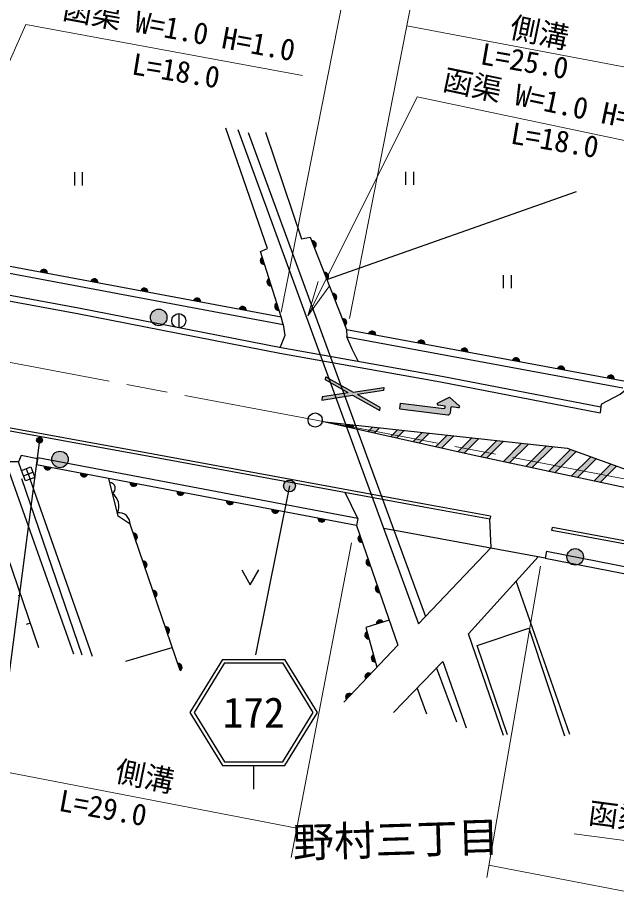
# Model space of a CAD drawing. Units: millimetres at full size, sheet at 1:1000; details may follow other scales. Extents: x 40000 to 680000, y 20000 to 380000.
# Drawn here: x 144184 to 194966, y 246712 to 320885 of the extents above; entities that cross this region are included whole.
import ezdxf
from ezdxf.enums import TextEntityAlignment as Align

# ---------------------------------------------------------------- set-up
doc = ezdxf.new("R2010")
doc.units = ezdxf.units.MM
doc.header["$LTSCALE"] = 1000
doc.linetypes.add('CHAIN', pattern=[18.5, 12, -1.5, 3.5, -1.5])
for name, color, linetype, lineweight in [('M-BGD', 7, 'Continuous', 25), ('M-BGD-EXST', 7, 'Continuous', 25), ('M-BMK', 2, 'CHAIN', 13), ('M-BMK-SRVR', 3, 'Continuous', 25), ('M-STR-HTXT', 7, 'Continuous', 13), ('M-STR-STRC', 7, 'Continuous', 25)]:
    doc.layers.add(name, color=color, linetype=linetype, lineweight=lineweight)
doc.layers.add('M-BMK-HTXT', color=7, linetype='Continuous')
doc.styles.add('ＭＳ ゴシック', font='')
doc.styles.get('ＭＳ ゴシック').set_extended_font_data('MS Gothic')

# ---------------------------------------------------------------- blocks, each defined once
blk = doc.blocks.new('open_arrow')
at = {"color": 0, "linetype": 'Continuous', "lineweight": -2}
blk.add_lwpolyline([(7.5, 1.25), (0, 0), (7.5, -1.25)], dxfattribs=at)

msp = doc.modelspace()

# ---------------------------------------------------------------- hatches: boundary and pattern name
at = {"layer": 'M-BGD'}
for points in [[(169361, 301363, 0.84072), (169133, 301946)], [(164930, 300555, 0.84072), (165119, 299959)], [(146729, 299205, 0.84072), (146114, 299320)], [(170406, 298687, 0.84072), (170178, 299270)], [(151021, 298403, 0.84072), (150406, 298518)], [(165506, 298737, 0.84072), (165695, 298140)], [(155250, 297613, 0.84072), (154635, 297728)], [(171106, 296895, 0.84072), (170878, 297478)], [(159726, 296777, 0.84072), (159110, 296892)], [(155457, 295461, 1), (156857, 295461, 1)], [(163580, 296058, 0.84072), (162964, 296173)], [(166157, 296679, 0.84072), (166346, 296082)], [(171939, 294764, 0.84072), (171711, 295347)], [(174565, 293973, 0.84072), (173949, 294087)], [(178724, 293205, 0.84072), (178109, 293319)], [(182388, 292528, 0.84072), (181773, 292642)], [(186768, 291719, 0.84072), (186153, 291833)], [(190584, 291014, 0.84072), (189969, 291128)], [(194791, 290237, 0.84072), (194175, 290351)], [(147082, 283422, 1), (148482, 283422, 1)], [(146420, 282855, 0.84072), (147035, 282738)], [(149516, 282266, 0.84072), (150131, 282149)], [(153708, 281469, 0.84072), (154322, 281352)], [(157691, 280711, 0.84072), (158306, 280594)], [(161881, 279914, 0.84072), (162496, 279797)], [(165734, 279181, 0.84072), (166349, 279065)], [(169650, 278437, 0.84072), (170265, 278320)], [(154191, 276574, 0.84072), (153988, 277166)], [(173200, 276991, 0.84072), (173405, 276400)], [(190764, 275162, 1), (192164, 275162, 1)], [(154999, 274213, 0.84072), (154796, 274805)], [(173897, 274984, 0.84072), (174102, 274393)], [(155850, 271726, 0.84072), (155648, 272319)], [(174674, 272746, 0.84072), (174880, 272155)], [(175206, 269636, 0.84072), (174609, 269448)], [(156911, 268629, 0.84072), (156708, 269221)], [(173807, 268823, 0.84072), (173976, 268221)], [(174358, 266863, 0.84072), (174528, 266260)], [(157972, 265528, 0.84072), (157769, 266120)], [(174138, 265268, 0.84072), (173706, 264815)], [(172490, 263540, 0.84072), (172058, 263087)]]:
    msp.add_hatch(color=256, dxfattribs=at).paths.add_polyline_path(points)
at = {"layer": 'M-BGD-EXST'}
msp.add_hatch(color=256, dxfattribs=at).paths.add_polyline_path([(146307, 285050, 1), (145807, 285050, 1)])
at = {"layer": 'M-STR-STRC'}
for points in [[(172639, 289117), (170337, 290427), (170289, 290167), (172213, 289068), (170025, 288720), (169977, 288460), (172594, 288871), (174896, 287561), (174944, 287822), (173020, 288920), (175208, 289268), (175255, 289529)], [(180947, 287879), (181562, 287805, 0.74206), (181639, 287980), (180795, 288703), (179802, 288202, 0.74206), (179835, 288013), (180451, 287939), (180439, 287840, -0.41421), (180327, 287752), (176648, 288196), (176588, 287700), (180665, 287208, 0.41388), (180887, 287383)], [(170657, 286560), (170083, 286622), (170075, 286615), (170596, 286498)], [(172762, 286331), (172188, 286393), (171982, 286188), (172502, 286072)], [(174866, 286102), (174292, 286165), (173889, 285762), (174409, 285645)], [(176971, 285873), (176397, 285936), (175796, 285335), (176316, 285219)], [(179076, 285645), (178502, 285707), (177703, 284908), (178223, 284792)], [(181180, 285416), (180606, 285478), (179610, 284482), (180130, 284366)], [(183285, 285187), (182711, 285250), (181517, 284055), (182037, 283939)], [(185390, 284958), (184816, 285021), (183429, 283634), (183954, 283522)], [(187495, 284730), (186921, 284792), (185353, 283225), (185878, 283113)], [(189599, 284501), (189025, 284563), (187278, 282816), (187802, 282704)], [(191533, 284101), (191066, 284270), (189202, 282407), (189727, 282295)], [(193246, 283480), (192778, 283650), (191126, 281998), (191651, 281886)], [(194958, 282860), (194491, 283029), (193051, 281588), (193576, 281477)], [(167742, 281179, 1), (166742, 281179, 1)]]:
    msp.add_hatch(color=256, dxfattribs=at).paths.add_polyline_path(points)

# ---------------------------------------------------------------- linework, layer by layer
at = {"layer": 'M-BGD'}
for p, q in [((162851, 311391), (178185, 269498)), ((163746, 311126), (178762, 270103)), ((149013, 307776), (149013, 306658)), ((149680, 307776), (149680, 306658)), ((177079, 307812), (177079, 306694)), ((177745, 307812), (177745, 306694)), ((170406, 298687), (191564, 306140)), ((138071, 300822), (166528, 295507)), ((185360, 299051), (185360, 297933)), ((186026, 299051), (186026, 297933)), ((157858, 295783), (157858, 294583)), ((172067, 294435), (195719, 290065)), ((193636, 287875), (193580, 287377)), ((146003, 267440), (140334, 283998)), ((145905, 283563), (145793, 282974)), ((173025, 278406), (145905, 283563)), ((144919, 282639), (145252, 281749)), ((172913, 277816), (145793, 282974)), ((144687, 282045), (145483, 282343)), ((149670, 266840), (144555, 281774)), ((150528, 266712), (145252, 281749)), ((173025, 278406), (171974, 280617)), ((173025, 278406), (172913, 277816)), ((184279, 278617), (184234, 278371)), ((188912, 275048), (175235, 277557)), ((189487, 277400), (189533, 277646)), ((189027, 275637), (188912, 275048)), ((190996, 260107), (186460, 273103)), ((144462, 271943), (144244, 271852)), ((145281, 269549), (144918, 269425)), ((153369, 266313), (157303, 267483)), ((181423, 261145), (179720, 265772)), ((178884, 261832), (178070, 264068))]:
    msp.add_line(p, q, dxfattribs=at)
for points in [[(72338, 310810), (78137, 309544), (89134, 307543), (108476, 303924), (127489, 300303), (149362, 296274), (166523, 292915), (180150, 290485), (193636, 287875)], [(166528, 295507), (164778, 301036), (165380, 301290), (161836, 311506)], [(165211, 311170), (168255, 302134), (169005, 302273), (172067, 294435)], [(72189, 310021), (77999, 308875), (89053, 306873), (108383, 303432), (127613, 299771), (149269, 295783), (166431, 292424), (180058, 289994), (193580, 287377)], [(193636, 287875), (193723, 288122), (195284, 288947), (196864, 290256), (201837, 295552), (205986, 299935), (205376, 300886), (205089, 300760)], [(138041, 300218), (166701, 294864), (166528, 295507)], [(166701, 294864), (166848, 293939), (166440, 292932)], [(172067, 294435), (172111, 293817), (195505, 289495)], [(173065, 291749), (172546, 292766), (172111, 293817)], [(184234, 278371), (178637, 279386), (166704, 281590), (155649, 283623), (140414, 286387)], [(184279, 278617), (178682, 279632), (166749, 281836), (155694, 283869), (140459, 286633)], [(145886, 283464), (144507, 283743), (144273, 283226)], [(144521, 282489), (144273, 283226), (143174, 283216), (148938, 266943)], [(157972, 265528), (153729, 277925), (152720, 278616), (151922, 281808)], [(178185, 269498), (184342, 275944), (184234, 278371)], [(172913, 277816), (176435, 267677), (171840, 262858)], [(254584, 261959), (250328, 266543), (243020, 267924), (238986, 268638), (233687, 269641), (227768, 270643), (222545, 271638), (215977, 272827), (203391, 275076), (189533, 277646)], [(254400, 261789), (250201, 266312), (242975, 267678), (238941, 268392), (233643, 269395), (227724, 270397), (222499, 271392), (215933, 272581), (203346, 274830), (189487, 277400)], [(189027, 275637), (209492, 271648), (220711, 269660), (235050, 267009), (249110, 264565)], [(185392, 260027), (182427, 268637), (188315, 275157)], [(188912, 275048), (209382, 271058), (220604, 269070), (234944, 266418), (249007, 263973)], [(163206, 274078), (163922, 272783), (164638, 274078)], [(175701, 269792), (173710, 269165), (174654, 265809)], [(185724, 260070), (183153, 267643), (187541, 269117), (190558, 260001)], [(176050, 261981), (180235, 266304), (182208, 260674)]]:
    msp.add_lwpolyline(points, dxfattribs=at)
msp.add_lwpolyline([(145317, 282788), (145650, 281898), (144854, 281600), (144521, 282489)], close=True, dxfattribs=at)
for centre, radius in [((156157, 295461), 700), ((157858, 295183), 600), ((147782, 283422), 700), ((191464, 275162), 700)]:
    msp.add_circle(centre, radius, dxfattribs=at)
for centre, radius, start, end in [((169196, 301634), 318, 301.22999, 101.44772), ((165077, 300274), 318, 117.4567, 277.67443), ((146411, 299209), 318, 359.31068, 159.52842), ((170241, 298958), 318, 301.22999, 101.44772), ((150703, 298407), 318, 359.31068, 159.52842), ((165652, 298455), 318, 117.4567, 277.67443), ((154933, 297617), 318, 359.31068, 159.52842), ((170941, 297167), 318, 301.22999, 101.44772), ((159408, 296781), 318, 359.31068, 159.52842), ((163262, 296061), 318, 359.31068, 159.52842), ((166304, 296397), 318, 117.4567, 277.67443), ((171774, 295035), 318, 301.22999, 101.44772), ((174247, 293977), 318, 359.42429, 159.64202), ((178407, 293208), 318, 359.42429, 159.64202), ((182071, 292531), 318, 359.42429, 159.64202), ((186451, 291722), 318, 359.42429, 159.64202), ((190267, 291017), 318, 359.42429, 159.64202), ((194473, 290240), 318, 359.42429, 159.64202), ((146737, 282850), 318, 179.12305, 339.34078), ((149834, 282261), 318, 179.12305, 339.34078), ((151970, 280973), 503, 302.11644, 85.92992), ((154025, 281464), 318, 179.12305, 339.34078), ((151459, 279473), 1326, 334.02208, 54.02429), ((158008, 280706), 318, 179.12305, 339.34078), ((162199, 279909), 318, 179.12305, 339.34078), ((152779, 277951), 950, 358.40697, 97.76453), ((166052, 279177), 318, 179.12305, 339.34078), ((169968, 278432), 318, 179.12305, 339.34078), ((154038, 276853), 318, 298.78808, 99.00581), ((173354, 276713), 318, 119.04856, 279.26629), ((154846, 274491), 318, 298.78808, 99.00581), ((174051, 274707), 318, 119.04856, 279.26629), ((155697, 272005), 318, 298.78808, 99.00581), ((174828, 272469), 318, 119.04856, 279.26629), ((174924, 269490), 318, 27.38349, 187.60122), ((156758, 268907), 318, 298.78808, 99.00581), ((173944, 268537), 318, 115.60192, 275.81966), ((174495, 266576), 318, 115.60192, 275.81966), ((157819, 265806), 318, 298.78808, 99.00581), ((173961, 265004), 318, 56.24586, 216.46359), ((172313, 263276), 318, 56.24586, 216.46359)]:
    msp.add_arc(centre, radius, start, end, dxfattribs=at)
at = {"layer": 'M-BGD-EXST'}
msp.add_line((146057, 285050), (143196, 263166), dxfattribs=at)
msp.add_circle((146057, 285050), 250, dxfattribs=at)
at = {"layer": 'M-BMK'}
msp.add_lwpolyline([(71223, 304900), (75568, 304208), (81749, 303008), (100176, 299663), (140177, 292281), (168002, 287031), (206329, 279743), (223477, 276599), (234947, 274427), (237608, 274018), (240257, 273689), (242488, 273321), (245682, 273035), (253018, 272419)], dxfattribs=at)
at = {"layer": 'M-BMK-SRVR'}
msp.add_circle((169418, 286762), 600, dxfattribs=at)
at = {"layer": 'M-STR-HTXT'}
for p, q in [((166529, 295904), (172018, 323691)), ((177615, 322380), (172334, 295363)), ((177183, 320171), (200165, 315828)), ((167374, 249672), (172508, 276357)), ((183969, 247983), (188527, 274364)), ((139253, 257684), (167856, 252177)), ((184151, 249040), (246370, 237061))]:
    msp.add_line(p, q, dxfattribs=at)
for points in [[(136773, 302008), (144902, 320293), (168358, 315958)], [(168785, 295596), (178059, 314147), (200463, 309430)], [(248411, 263919), (216795, 248314), (191371, 251681)]]:
    msp.add_lwpolyline(points, dxfattribs=at)
at = {"layer": 'M-STR-STRC'}
for p, q in [((179802, 288202), (180795, 288703)), ((180795, 288703), (181639, 287980)), ((176588, 287700), (176648, 288196)), ((176648, 288196), (180327, 287752)), ((180451, 287939), (179835, 288013)), ((180439, 287840), (180451, 287939)), ((180887, 287383), (180947, 287879)), ((181562, 287805), (180947, 287879)), ((176588, 287700), (180665, 287208)), ((170075, 286615), (170083, 286622)), ((170596, 286498), (170657, 286560)), ((171982, 286188), (172188, 286393)), ((172502, 286072), (172762, 286331)), ((173889, 285762), (174292, 286165)), ((174409, 285645), (174866, 286102)), ((175796, 285335), (176397, 285936)), ((176316, 285219), (176971, 285873)), ((177703, 284908), (178502, 285707)), ((178223, 284792), (179076, 285645)), ((179610, 284482), (180606, 285478)), ((180130, 284366), (181180, 285416)), ((181517, 284055), (182711, 285250)), ((182037, 283939), (183285, 285187)), ((183429, 283634), (184816, 285021)), ((183954, 283522), (185390, 284958)), ((185353, 283225), (186921, 284792)), ((185878, 283113), (187495, 284730)), ((187278, 282816), (189025, 284563)), ((187802, 282704), (189599, 284501)), ((189202, 282407), (191066, 284270)), ((189727, 282295), (191533, 284101)), ((191126, 281998), (192778, 283650)), ((191651, 281886), (193246, 283480)), ((193051, 281588), (194491, 283029)), ((193576, 281477), (194958, 282860)), ((167242, 281179), (164371, 266860)), ((161569, 266475), (158805, 261975)), ((161569, 266475), (166841, 266475)), ((169605, 261975), (166841, 266475)), ((161737, 266175), (159157, 261975)), ((161737, 266175), (166673, 266175)), ((169253, 261975), (166673, 266175)), ((158805, 261975), (161569, 257475)), ((159157, 261975), (161737, 257775)), ((166673, 257775), (169253, 261975)), ((166841, 257475), (169605, 261975)), ((161569, 257475), (166841, 257475)), ((161737, 257775), (166673, 257775)), ((164205, 257475), (164205, 255475))]:
    msp.add_line(p, q, dxfattribs=at)
for points in [[(172213, 289068), (170289, 290167), (170337, 290427), (172639, 289117), (175255, 289529), (175208, 289268), (173020, 288920)], [(172213, 289068), (170025, 288720), (169977, 288460), (172594, 288871), (174896, 287561), (174944, 287822), (173020, 288920)], [(239229, 272336), (200002, 280111), (182898, 283747), (170004, 286631), (190784, 284372), (205615, 278998)]]:
    msp.add_lwpolyline(points, dxfattribs=at)
msp.add_circle((167242, 281179), 500, dxfattribs=at)
for centre, radius, start, end in [((179847, 288113), 100, 116.81209, 263.12203), ((180339, 287852), 100, 263.12203, 353.12203), ((181574, 287904), 100, 263.12203, 49.43196), ((180688, 287407), 200, 263.12203, 353.05768)]:
    msp.add_arc(centre, radius, start, end, dxfattribs=at)

# ---------------------------------------------------------------- block references
at = {"layer": 'M-STR-HTXT', "xscale": 400, "yscale": 400, "rotation": 63.4}
msp.add_blockref('open_arrow', (168785, 295596), dxfattribs=at)

# ---------------------------------------------------------------- texts
at = {"layer": 'M-BMK-HTXT', "style": 'ＭＳ ゴシック'}
msp.add_text('野村三丁目', height=2566, rotation=1.736, dxfattribs=at).set_placement((167578, 248887), align=Align.BOTTOM_LEFT)
at = {"layer": 'M-STR-HTXT', "style": 'ＭＳ ゴシック'}
for s, rotation, p in [('函渠 W=1.0 H=1.0', 349.531, (147799, 320266)), ('側溝', 348.207, (185698, 318695)), ('L=25.0', 350.064, (183244, 316397)), ('L=18.0', 350.727, (153697, 315536)), ('函渠 W=1.0 H=1.0', 348.111, (180017, 314246)), ('L=18.0', 350.443, (185813, 309668)), ('側溝', 348.449, (152249, 255635)), ('L=29.0', 349.786, (147494, 253108)), ('函渠 W=1.0 H=1.0', 352.455, (192428, 252046))]:
    msp.add_text(s, height=1833, rotation=rotation, dxfattribs=at).set_placement(p, align=Align.BOTTOM_LEFT)
at = {"layer": 'M-STR-STRC', "style": 'ＭＳ ゴシック'}
msp.add_text('172', height=2566, dxfattribs=at).set_placement((164205, 261975), align=Align.MIDDLE_CENTER)

doc.saveas('drawing.dxf')
